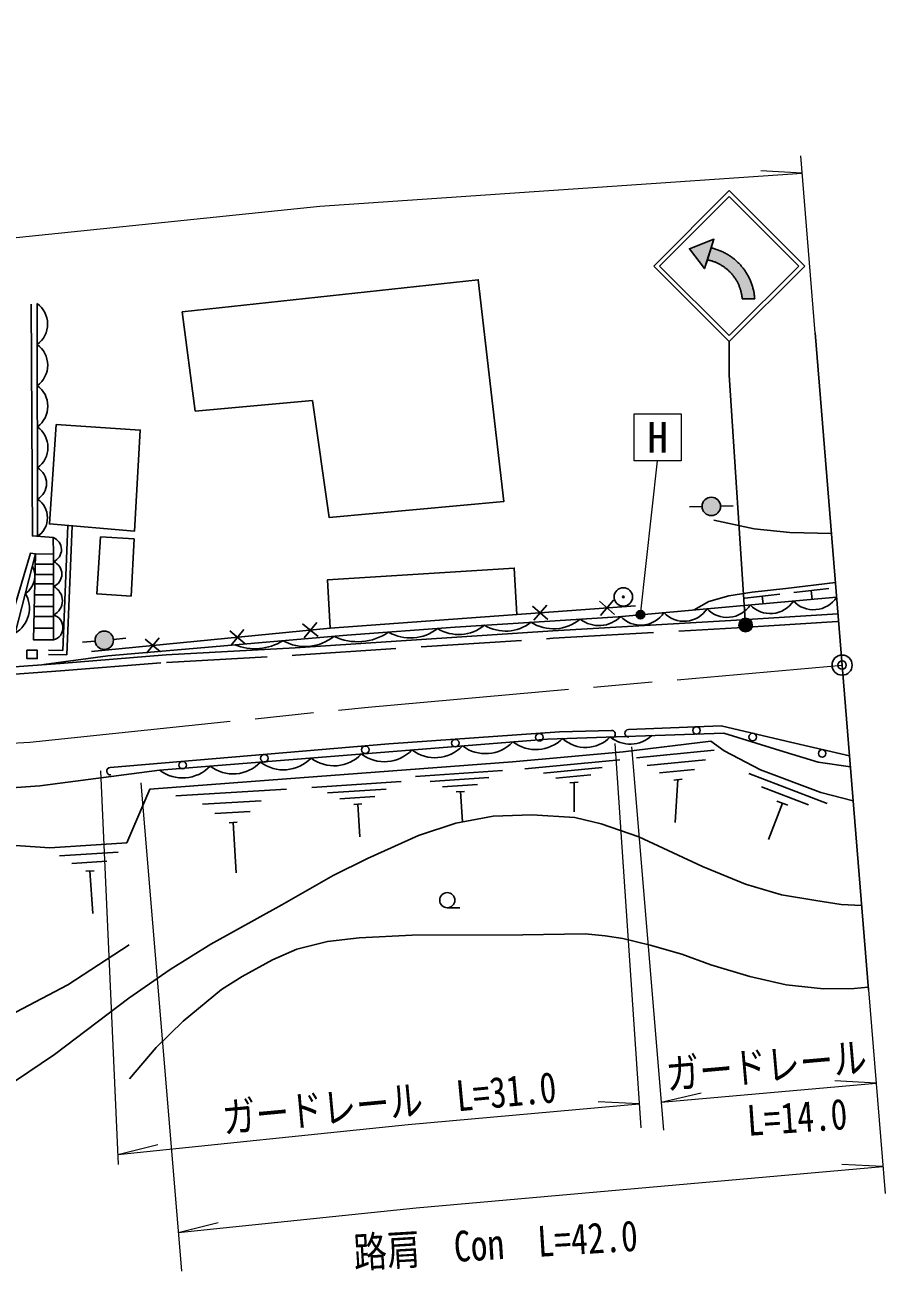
# Model space of a CAD drawing. Units: millimetres at full size, sheet at 1:1000; details may follow other scales. Extents: x 40000 to 680000, y 20000 to 380000.
# Drawn here: x 508070 to 559344, y 240142 to 314445 of the extents above; entities that cross this region are included whole.
import ezdxf
from ezdxf.enums import TextEntityAlignment as Align

# ---------------------------------------------------------------- set-up
doc = ezdxf.new("R2010")
doc.units = ezdxf.units.MM
doc.header["$LTSCALE"] = 1000
doc.header["$PDMODE"] = 32
doc.header["$PDSIZE"] = 500
doc.linetypes.add('CHAIN', pattern=[18.5, 12, -1.5, 3.5, -1.5])
doc.linetypes.add('DASHED', pattern=[7.5, 6, -1.5])
for name, color, linetype, lineweight in [('M-BGD', 7, 'Continuous', 25), ('M-BMK', 2, 'CHAIN', 13), ('M-BMK-OTRS', 5, 'Continuous', 25), ('M-BMK-SRVR', 3, 'Continuous', 25), ('M-STR-HTXT', 7, 'Continuous', 13), ('M-STR-STRC', 7, 'Continuous', 25)]:
    doc.layers.add(name, color=color, linetype=linetype, lineweight=lineweight)
doc.layers.add('M-OTRS', color=6, linetype='Continuous')
doc.styles.add('ＭＳ ゴシック', font='')
doc.styles.get('ＭＳ ゴシック').set_extended_font_data('MS Gothic')

msp = doc.modelspace()

# ---------------------------------------------------------------- hatches: boundary and pattern name
at = {"layer": 'M-BGD'}
for points in [[(549536, 285748, -0.41421), (548998, 285186, -0.41421), (548436, 285723, -1)], [(513346, 277805, -1), (512250, 277708, -1)]]:
    msp.add_hatch(color=256, dxfattribs=at).paths.add_polyline_path(points)
h = msp.add_hatch(color=256, dxfattribs=at)
edge = h.paths.add_edge_path()
edge.add_ellipse((543741, 280339), major_axis=(22.9, 44.5), ratio=1, start_angle=117.22614, end_angle=-62.77386, ccw=False)
at = {"layer": 'M-STR-STRC'}
for points in [[(548980, 301147), (549146, 301666), (547676, 301102), (548588, 299918), (548754, 300437), (548754, 300437)], [(548984, 301159), (548984, 301159), (549146, 301666), (547676, 301102), (548588, 299918), (548754, 300437), (548754, 300437)], [(550920, 299889), (550885, 299935), (550849, 299980), (550813, 300025), (550775, 300070), (550737, 300113), (550698, 300156), (550658, 300199), (550618, 300240), (550576, 300281), (550534, 300322), (550492, 300361), (550449, 300400), (550405, 300438), (550360, 300475), (550315, 300511), (550269, 300547), (550222, 300582), (550175, 300616), (550128, 300649), (550079, 300681), (550030, 300712), (549981, 300743), (549931, 300773), (549881, 300802), (549830, 300830), (549779, 300857), (549727, 300883), (549675, 300908), (549622, 300932), (549569, 300956), (549515, 300978), (549461, 301000), (549407, 301021), (549352, 301040), (549297, 301059), (549242, 301077), (549186, 301093), (549131, 301109), (549074, 301124), (549018, 301138), (548980, 301147), (548754, 300437), (548802, 300427), (548846, 300417), (548890, 300406), (548933, 300395), (548977, 300382), (549020, 300369), (549063, 300356), (549106, 300341), (549148, 300326), (549190, 300310), (549232, 300293), (549274, 300276), (549315, 300257), (549356, 300238), (549397, 300219), (549437, 300199), (549477, 300178), (549517, 300156), (549556, 300133), (549595, 300110), (549633, 300087), (549671, 300062), (549708, 300037), (549745, 300011), (549782, 299985), (549818, 299958), (549854, 299930), (549889, 299902), (549924, 299873), (549958, 299844), (549992, 299814), (550025, 299783), (550057, 299752), (550089, 299720), (550121, 299688), (550152, 299655), (550182, 299621), (550212, 299588), (550241, 299553), (550270, 299518), (550298, 299483), (550325, 299447), (550352, 299410), (550378, 299374), (550403, 299336), (550428, 299298), (550452, 299260), (550475, 299222), (550498, 299183), (550520, 299143), (550541, 299104), (550562, 299063), (550582, 299023), (550601, 298982), (550620, 298941), (550637, 298900), (550655, 298858), (550671, 298816), (550687, 298773), (550701, 298731), (550716, 298688), (550729, 298645), (550741, 298602), (550753, 298558), (550764, 298514), (550775, 298470), (550784, 298426), (550793, 298382), (550801, 298338), (550808, 298293), (550815, 298248), (550821, 298204), (550825, 298159), (550830, 298114), (551573, 298115), (551569, 298173), (551563, 298231), (551557, 298288), (551550, 298346), (551542, 298404), (551532, 298461), (551522, 298518), (551511, 298575), (551498, 298632), (551485, 298688), (551471, 298745), (551456, 298801), (551439, 298856), (551422, 298912), (551404, 298967), (551385, 299022), (551365, 299076), (551344, 299130), (551322, 299184), (551299, 299238), (551275, 299291), (551251, 299343), (551225, 299395), (551198, 299447), (551171, 299498), (551143, 299549), (551113, 299599), (551083, 299649), (551052, 299698), (551021, 299746), (550988, 299794), (550955, 299842)], [(544986, 279399, -0.41421), (544886, 279060, -0.41421), (544547, 279160, -1)], [(550692, 278449, -1), (551367, 278879, -1)]]:
    msp.add_hatch(color=256, dxfattribs=at).paths.add_polyline_path(points)

# ---------------------------------------------------------------- linework, layer by layer
at = {"layer": 'M-BGD'}
for p, q in [((508828, 283952), (508791, 297838)), ((548436, 285723), (547686, 285706)), ((549536, 285748), (550286, 285765)), ((508677, 281670), (509778, 281670)), ((508692, 282287), (509778, 282287)), ((508664, 281120), (509778, 281120)), ((508648, 280458), (509778, 280458)), ((542382, 279238), (543159, 280139)), ((553062, 280503), (550975, 280268)), ((552019, 280386), (552070, 279931)), ((555984, 280847), (553899, 280600)), ((554942, 280723), (555005, 280193)), ((508632, 279769), (509778, 279769)), ((539235, 279002), (538329, 279783)), ((538399, 278945), (539176, 279845)), ((543218, 279295), (542313, 280077)), ((508618, 279174), (509778, 279174)), ((525548, 277975), (524623, 278734)), ((524713, 277898), (525468, 278817)), ((508601, 278471), (509778, 278471)), ((515326, 276978), (516081, 277897)), ((521205, 277549), (520281, 278309)), ((520371, 277472), (521126, 278391)), ((512250, 277708), (511503, 277642)), ((513346, 277805), (514093, 277871)), ((516160, 277055), (515236, 277814)), ((537864, 270083), (543532, 270627)), ((544526, 270738), (549166, 271195)), ((548638, 270630), (545155, 270288)), ((531362, 269623), (536538, 269989)), ((542474, 270164), (538990, 269829)), ((541812, 269738), (539721, 269538)), ((547991, 270054), (545901, 269849)), ((555889, 268027), (551214, 269801)), ((525171, 268979), (530501, 269325)), ((535721, 269570), (532230, 269324)), ((535048, 269162), (532953, 269014)), ((541045, 269303), (540557, 269256)), ((540801, 269280), (540820, 267534)), ((547240, 269468), (546752, 269420)), ((546996, 269444), (546837, 266890)), ((554789, 267947), (551984, 269012)), ((517071, 268479), (523670, 268883)), ((529608, 268876), (526115, 268649)), ((528934, 268442), (526839, 268306)), ((534270, 268746), (533782, 268711)), ((534026, 268729), (534153, 266933)), ((522154, 268189), (518661, 267975)), ((521492, 267547), (519396, 267419)), ((528156, 268000), (527667, 267969)), ((527912, 267984), (528038, 266039)), ((553221, 268045), (552396, 265871)), ((553548, 267920), (552894, 268169)), ((520725, 266899), (520236, 266869)), ((520481, 266884), (520664, 263890)), ((513624, 265129), (510131, 264903)), ((512958, 264575), (510863, 264439)), ((512188, 264014), (511699, 263982)), ((511943, 263998), (512108, 261453)), ((533247, 261806), (533997, 261806))]:
    msp.add_line(p, q, dxfattribs=at)
for points in [[(517447, 297331), (535092, 299254), (536624, 286037), (526203, 285080), (525210, 292044), (518220, 291419)], [(509926, 290619), (514945, 290288), (514600, 284250), (509530, 284689)], [(512569, 283927), (514579, 283796), (514395, 280391), (512354, 280529)], [(508193, 277162), (508808, 277162), (508808, 276665), (508193, 276665)]]:
    msp.add_lwpolyline(points, close=True, dxfattribs=at)
for points in [[(509778, 282889), (509758, 283878), (508512, 283977), (508448, 297788)], [(510630, 284593), (510328, 277146), (509484, 277163)], [(549144, 284917), (551545, 284394), (553669, 284179), (556145, 284121)], [(510880, 284572), (510568, 276891), (509479, 276913)], [(474442, 275581), (507484, 278178), (508707, 282911)], [(492735, 277415), (507113, 278594), (508400, 282946), (508707, 282911), (509778, 282889), (509778, 277771), (508584, 277771), (508707, 282911)], [(526256, 278468), (526098, 281353), (537241, 282055), (537397, 279289)], [(547966, 279565), (548845, 280057), (550035, 280395), (551426, 280621), (553430, 280846), (556382, 281196)], [(556453, 280323), (543435, 279160), (533725, 278542), (527256, 278052), (518105, 277270), (513009, 276822), (509201, 276303)], [(442141, 279936), (449084, 278285), (456241, 276824), (460011, 276235), (464320, 275561), (469616, 274900), (471672, 274737), (475231, 274849), (480965, 274974), (486504, 275099), (492312, 275299), (497253, 275574), (504173, 275936), (510164, 276374), (516484, 276885), (524173, 277310), (539530, 278321), (550495, 278946), (556535, 279321)], [(512048, 277075), (526256, 278468), (544465, 279810)], [(487312, 268502), (489510, 268353), (490937, 268161), (494158, 268161), (501170, 268526), (508966, 269084), (516099, 270007), (539216, 271863), (549742, 272218), (553331, 271094), (555365, 270493), (557275, 270215)], [(513150, 270171), (529769, 271570), (539935, 272285), (543032, 272374)], [(544045, 272434), (549564, 272662), (553450, 271744), (557223, 270858)], [(557440, 268186), (555509, 268668), (551923, 270030), (549760, 271169), (548960, 271743), (543730, 271111), (537137, 270499), (522617, 269414), (515508, 268872), (514144, 265673), (509545, 265376), (504291, 265742), (498940, 264589), (490767, 264956), (490977, 266511), (487767, 266242), (481265, 266193), (475945, 266217), (468525, 267030), (458476, 267916), (447842, 269025), (437522, 270256)], [(502970, 249609), (505181, 250362), (507505, 251483), (509828, 253052), (514271, 256420), (516723, 258118), (519158, 259639), (523394, 261983), (526454, 263729), (528489, 264738), (531540, 266105), (533752, 266857), (535979, 267258), (538286, 267338), (540850, 267194), (542428, 266809), (544671, 266025), (548453, 264263), (551017, 263206), (553168, 262580), (555219, 262244), (556726, 262003), (557949, 261936)], [(514300, 251613), (515903, 253477), (517506, 255035), (519793, 256928), (521017, 257714), (522829, 258709), (524286, 259335), (526107, 259786), (527987, 260019), (531148, 260179), (537755, 260196), (541470, 260254), (542660, 260132), (543721, 259964), (545340, 259581), (547232, 259034), (548953, 258399), (551288, 257703), (553447, 257211), (555680, 256977), (557497, 256995), (558344, 257069)], [(476715, 253326), (481510, 251822), (484287, 251538), (487282, 251385), (491021, 251581), (494453, 252237), (499446, 253397), (504737, 254511), (507523, 255586), (510626, 257212), (514288, 259604)]]:
    msp.add_lwpolyline(points, dxfattribs=at)
at = {"layer": 'M-BGD', "linetype": 'DASHED'}
msp.add_lwpolyline([(442031, 279499), (448987, 277845), (456161, 276381), (459941, 275791), (464257, 275115), (469570, 274452), (471661, 274286), (475243, 274399), (480975, 274524), (486517, 274649), (492333, 274849), (497277, 275125), (504201, 275487), (510198, 275925), (516514, 276436), (524200, 276861), (539557, 277872), (550522, 278497), (556563, 278872)], dxfattribs=at)
at = {"layer": 'M-BGD'}
for centre, radius in [((548986, 285735), 550), ((543741, 280339), 550), ((543741, 280339), 50), ((512798, 277757), 550), ((538736, 271975), 225), ((548103, 272377), 225), ((551455, 271984), 225), ((528359, 271225), 225), ((533721, 271622), 225), ((555595, 271009), 225), ((517469, 270309), 225), ((522343, 270719), 225), ((533247, 262256), 450)]:
    msp.add_circle(centre, radius, dxfattribs=at)
for centre, radius, start, end in [((507912, 296610), 1510, 305.88445, 54.4216), ((507919, 294158), 1510, 305.88445, 54.4216), ((507925, 291707), 1510, 305.88445, 54.4216), ((507932, 289255), 1510, 305.88445, 54.4216), ((508292, 287099), 1070, 299.67228, 60.63377), ((508078, 285059), 1337, 304.13045, 56.17561), ((509473, 283157), 776, 293.16209, 68.44837), ((509465, 281703), 804, 292.90017, 67.09983), ((507417, 281587), 1244, 303.04792, 27.96707), ((509347, 280110), 955, 296.84794, 63.15206), ((506612, 279665), 1724, 300.35622, 30.65876), ((555076, 281217), 1642, 223.21339, 326.99324), ((544781, 280298), 1642, 223.21339, 326.99324), ((547355, 280528), 1642, 223.21339, 326.99324), ((549928, 280758), 1642, 223.21339, 326.99324), ((552502, 280988), 1642, 223.21339, 326.99324), ((509566, 278514), 773, 285.97179, 74.02821), ((533928, 280513), 2415, 238.18803, 309.62248), ((536725, 280730), 2428, 238.8317, 308.45786), ((539575, 280948), 2507, 237.68955, 309.6), ((542290, 280442), 1812, 231.91197, 315.55846), ((524781, 280103), 2722, 240.78868, 308.98446), ((527902, 280945), 3276, 244.55296, 304.36675), ((531044, 280453), 2562, 239.69244, 308.96632), ((521772, 280443), 3194, 248.02851, 301.74463), ((541492, 273408), 2042, 227.87656, 315.98352), ((544154, 273452), 1888, 230.79607, 313.06401), ((543039, 272149), 225, 271.65138, 91.65139), ((544054, 272209), 225, 92.37057, 272.37057), ((529502, 272772), 2261, 232.72353, 316.45668), ((532511, 273014), 2261, 232.72353, 316.45668), ((535519, 273255), 2261, 232.72353, 316.45668), ((538528, 273497), 2261, 232.72353, 314.8341), ((520477, 272048), 2261, 232.72353, 316.45668), ((523485, 272289), 2261, 232.72353, 316.45668), ((526494, 272531), 2261, 232.72353, 316.45668), ((513169, 269947), 225, 94.81194, 274.81194), ((517468, 271806), 2261, 232.72353, 316.45668)]:
    msp.add_arc(centre, radius, start, end, dxfattribs=at)
at = {"layer": 'M-BMK'}
msp.add_lwpolyline([(360893, 281880), (368864, 281740), (373424, 282039), (380333, 282821), (385810, 283907), (391911, 284242), (398060, 284430), (404019, 284237), (408585, 283897), (411722, 283260), (420301, 281140), (424794, 280177), (434285, 278223), (457798, 272788), (460193, 272252), (468694, 271097), (475100, 270322), (478415, 270100), (482488, 270132), (493450, 270680), (508365, 271688), (528521, 273775), (556783, 276273)], dxfattribs=at)
at = {"layer": 'M-BMK-OTRS'}
msp.add_line((558356, 256921), (555172, 296081), dxfattribs=at)
at = {"layer": 'M-BMK-SRVR'}
msp.add_circle((556783, 276273), 600, dxfattribs=at)
at = {"layer": 'M-OTRS'}
msp.add_point((556783, 276273), dxfattribs=at)
at = {"layer": 'M-STR-HTXT'}
for p, q in [((555172, 296081), (554314, 306632)), ((554397, 305611), (551945, 305738)), ((544766, 279279), (545788, 288449)), ((543236, 271596), (544791, 248676)), ((544220, 271396), (546138, 248539)), ((512575, 269969), (513631, 246505)), ((514985, 269257), (517395, 240142)), ((558356, 256921), (559344, 244769)), ((545997, 250222), (558809, 251354)), ((558809, 251354), (556357, 251481)), ((545997, 250222), (548389, 250776)), ((544694, 250107), (542242, 250233)), ((513604, 247097), (515987, 247687)), ((559214, 246371), (556762, 246497)), ((517204, 242443), (519587, 243033))]:
    msp.add_line(p, q, dxfattribs=at)
for points in [[(371390, 310131), (375305, 311138), (378417, 311953), (383559, 312873), (390700, 313763), (398087, 314445), (405618, 314201), (412698, 313674), (418308, 312535), (427045, 310376), (430962, 309536), (440689, 307534), (464454, 302040), (465499, 301806), (472514, 300854), (477909, 300201), (479302, 300108), (481619, 300126), (491689, 300630), (505809, 301584), (525655, 303639), (554397, 305611)], [(513604, 247097), (530909, 248888), (544694, 250107)], [(517204, 242443), (531386, 243911), (559214, 246371)]]:
    msp.add_lwpolyline(points, dxfattribs=at)
msp.add_lwpolyline([(544382, 291261), (547194, 291261), (547194, 288449), (544382, 288449)], close=True, dxfattribs=at)
at = {"layer": 'M-STR-STRC'}
for p, q in [((545553, 300069), (550053, 304569)), ((545906, 300069), (550053, 304215)), ((554553, 300068), (550053, 304569)), ((554200, 300068), (550053, 304215)), ((549146, 301666), (547676, 301102)), ((547676, 301102), (548588, 299918)), ((548588, 299918), (549146, 301666)), ((545553, 300069), (550053, 295568)), ((545906, 300069), (550053, 295921)), ((550053, 295921), (554200, 300068)), ((550053, 295568), (554553, 300068)), ((551573, 298115), (550830, 298114)), ((550053, 295568), (550053, 293568)), ((551030, 278664), (550053, 293568))]:
    msp.add_line(p, q, dxfattribs=at)
for points in [[(549146, 301666), (547676, 301102), (548588, 299918)], [(549146, 301666), (547676, 301102), (548588, 299918)], [(548980, 301147), (549146, 301666), (547676, 301102), (548588, 299918), (548754, 300437)], [(548980, 301147), (548754, 300437), (548754, 300437), (548758, 300436), (548802, 300427), (548846, 300417), (548890, 300406), (548933, 300395), (548977, 300382), (549020, 300369), (549063, 300356), (549106, 300341), (549148, 300326), (549190, 300310), (549232, 300293), (549274, 300276), (549315, 300257), (549356, 300238), (549397, 300219), (549437, 300199), (549477, 300178), (549517, 300156), (549556, 300133), (549595, 300110), (549633, 300087), (549671, 300062), (549708, 300037), (549745, 300011), (549782, 299985), (549818, 299958), (549854, 299930), (549889, 299902), (549924, 299873), (549958, 299844), (549992, 299814), (550025, 299783), (550057, 299752), (550089, 299720), (550121, 299688), (550152, 299655), (550182, 299621), (550212, 299588), (550241, 299553), (550270, 299518), (550298, 299483), (550325, 299447), (550352, 299410), (550378, 299374), (550403, 299336), (550428, 299298), (550452, 299260), (550475, 299222), (550498, 299183), (550520, 299143), (550541, 299104), (550562, 299063), (550582, 299023), (550601, 298982), (550620, 298941), (550637, 298900), (550655, 298858), (550671, 298816), (550687, 298773), (550701, 298731), (550716, 298688), (550729, 298645), (550741, 298602), (550753, 298558), (550764, 298514), (550775, 298470), (550784, 298426), (550793, 298382), (550801, 298338), (550808, 298293), (550815, 298248), (550821, 298204), (550825, 298159), (550830, 298114), (550830, 298114), (551573, 298115), (551573, 298115), (551569, 298173), (551563, 298231), (551557, 298288), (551550, 298346), (551542, 298404), (551532, 298461), (551522, 298518), (551511, 298575), (551498, 298632), (551485, 298688), (551471, 298745), (551456, 298801), (551439, 298856), (551422, 298912), (551404, 298967), (551385, 299022), (551365, 299076), (551344, 299130), (551322, 299184), (551299, 299238), (551275, 299291), (551251, 299343), (551225, 299395), (551198, 299447), (551171, 299498), (551143, 299549), (551113, 299599), (551083, 299649), (551052, 299698), (551021, 299746), (550988, 299794), (550955, 299842), (550920, 299889), (550885, 299935), (550849, 299980), (550813, 300025), (550775, 300070), (550737, 300113), (550698, 300156), (550658, 300199), (550618, 300240), (550576, 300281), (550534, 300322), (550492, 300361), (550449, 300400), (550405, 300438), (550360, 300475), (550315, 300511), (550269, 300547), (550222, 300582), (550175, 300616), (550128, 300649), (550079, 300681), (550030, 300712), (549981, 300743), (549931, 300773), (549881, 300802), (549830, 300830), (549779, 300857), (549727, 300883), (549675, 300908), (549622, 300932), (549569, 300956), (549515, 300978), (549461, 301000), (549407, 301021), (549352, 301040), (549297, 301059), (549242, 301077), (549186, 301093), (549131, 301109), (549074, 301124), (549018, 301138)]]:
    msp.add_lwpolyline(points, close=True, dxfattribs=at)
for centre, radius in [((544766, 279279), 250), ((551030, 278664), 400)]:
    msp.add_circle(centre, radius, dxfattribs=at)

# ---------------------------------------------------------------- texts
at = {"layer": 'M-STR-HTXT', "style": 'ＭＳ ゴシック'}
msp.add_text('H', height=1833, dxfattribs=at).set_placement((545788, 289855), align=Align.MIDDLE_CENTER)
at = {"layer": 'M-STR-HTXT', "style": 'ＭＳ ゴシック', "width": 0.8}
for s, rotation, p in [('ガードレール', 5.051, (552390, 250936)), ('ガードレール\u3000L=31.0', 5.337, (529922, 248743)), ('L=14.0', 3.943, (554202, 247860)), ('路肩\u3000Con\u3000L=42.0', 3.502, (536213, 240288))]:
    msp.add_text(s, height=1833, rotation=rotation, dxfattribs=at).set_placement(p, align=Align.BOTTOM_CENTER)

doc.saveas('drawing.dxf')
